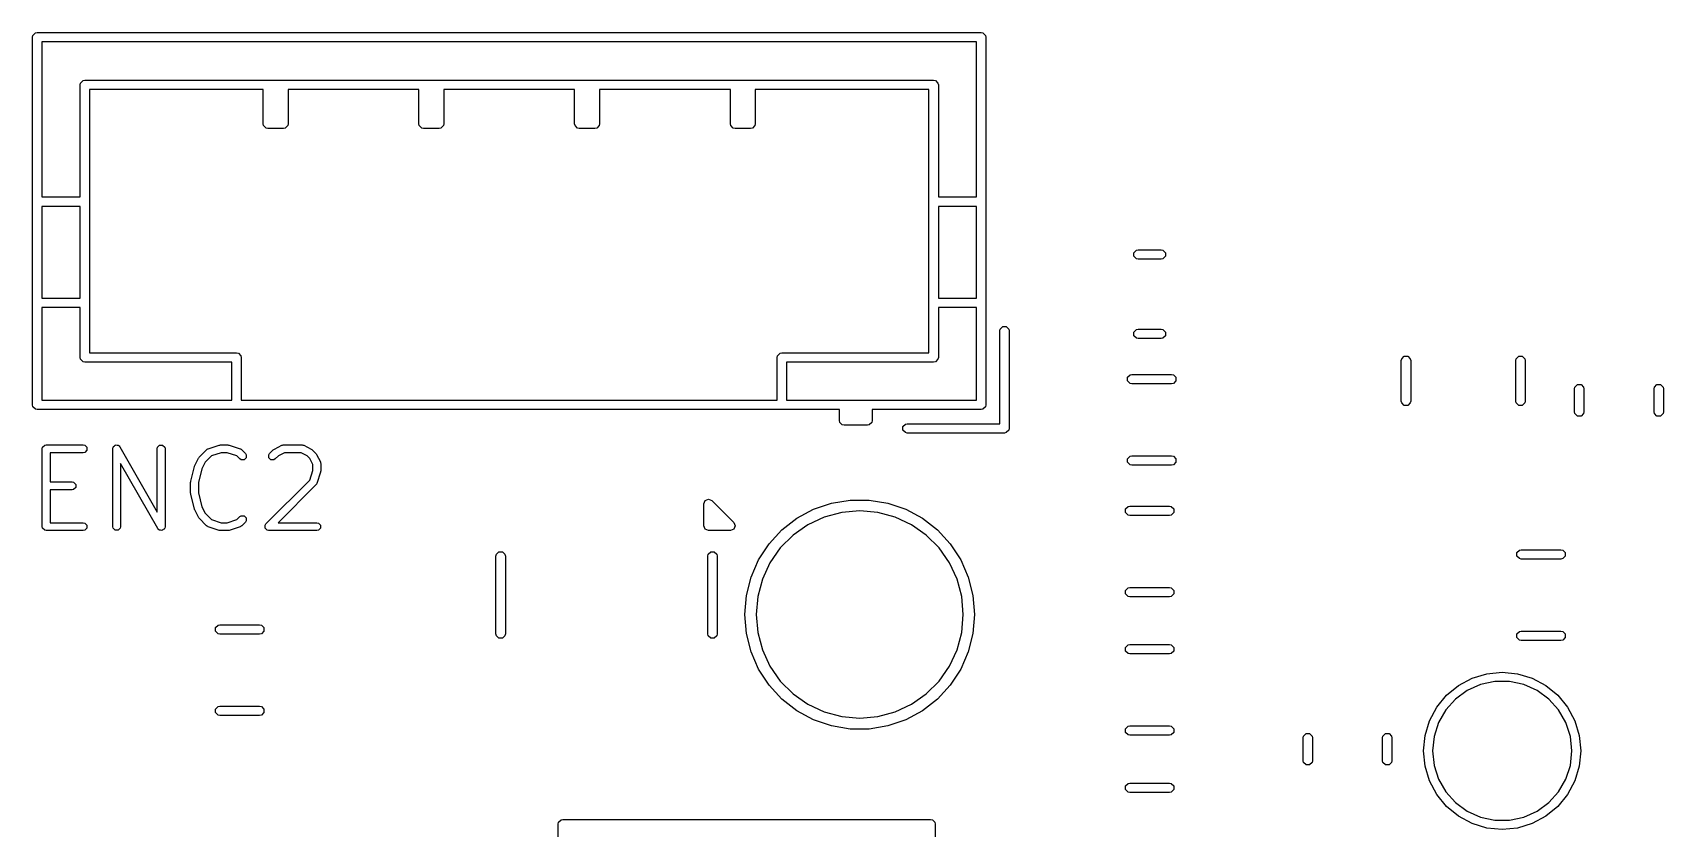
# Model space of a CAD drawing. Extents: x 124.3 to 206.9, y -106.4 to -79.3.
# Drawn here: x 124.63 to 145.57, y -89.5 to -79.28 of the extents above; entities that cross this region are included whole.
import ezdxf

# ---------------------------------------------------------------- set-up
doc = ezdxf.new("R2010")
doc.units = 0
doc.layers.add('BLACK', color=7, linetype='CONTINUOUS')

msp = doc.modelspace()

# ---------------------------------------------------------------- linework, layer by layer
at = {"layer": 'BLACK', "linetype": 'CONTINUOUS'}
for p, q in [((124.63, -79.34), (124.634567, -79.317039)), ((124.63, -84.06), (124.63, -79.34)), ((124.634567, -79.317039), (124.667039, -79.284567)), ((124.667039, -79.284567), (124.69, -79.28)), ((124.69, -79.28), (136.81, -79.28)), ((136.81, -79.28), (136.832961, -79.284567)), ((136.832961, -79.284567), (136.865433, -79.317039)), ((136.865433, -79.317039), (136.87, -79.34)), ((136.87, -79.34), (136.87, -84.06)), ((124.75, -79.4), (124.75, -81.39)), ((136.75, -79.4), (124.75, -79.4)), ((136.75, -81.39), (136.75, -79.4)), ((125.24, -79.95), (125.244567, -79.927039)), ((125.24, -81.39), (125.24, -79.95)), ((125.244567, -79.927039), (125.277039, -79.894567)), ((125.277039, -79.894567), (125.3, -79.89)), ((125.3, -79.89), (136.2, -79.89)), ((136.2, -79.89), (136.222961, -79.894567)), ((136.222961, -79.894567), (136.255433, -79.927039)), ((136.255433, -79.927039), (136.26, -79.95)), ((136.26, -79.95), (136.26, -81.39)), ((127.59, -80.01), (125.36, -80.01)), ((125.36, -80.01), (125.36, -83.39)), ((127.59, -80.45), (127.59, -80.01)), ((129.59, -80.01), (127.91, -80.01)), ((127.91, -80.01), (127.91, -80.45)), ((129.59, -80.45), (129.59, -80.01)), ((131.59, -80.01), (129.91, -80.01)), ((129.91, -80.01), (129.91, -80.45)), ((131.59, -80.45), (131.59, -80.01)), ((133.59, -80.01), (131.91, -80.01)), ((131.91, -80.01), (131.91, -80.45)), ((133.59, -80.45), (133.59, -80.01)), ((133.91, -80.01), (133.91, -80.45)), ((136.14, -80.01), (133.91, -80.01)), ((136.14, -83.39), (136.14, -80.01)), ((127.594567, -80.472961), (127.59, -80.45)), ((127.627039, -80.505433), (127.594567, -80.472961)), ((127.65, -80.51), (127.627039, -80.505433)), ((127.85, -80.51), (127.65, -80.51)), ((127.872961, -80.505433), (127.85, -80.51)), ((127.905433, -80.472961), (127.872961, -80.505433)), ((127.91, -80.45), (127.905433, -80.472961)), ((129.594567, -80.472961), (129.59, -80.45)), ((129.627039, -80.505433), (129.594567, -80.472961)), ((129.65, -80.51), (129.627039, -80.505433)), ((129.85, -80.51), (129.65, -80.51)), ((129.872961, -80.505433), (129.85, -80.51)), ((129.905433, -80.472961), (129.872961, -80.505433)), ((129.91, -80.45), (129.905433, -80.472961)), ((131.594567, -80.472961), (131.59, -80.45)), ((131.627039, -80.505433), (131.594567, -80.472961)), ((131.65, -80.51), (131.627039, -80.505433)), ((131.85, -80.51), (131.65, -80.51)), ((131.872961, -80.505433), (131.85, -80.51)), ((131.905433, -80.472961), (131.872961, -80.505433)), ((131.91, -80.45), (131.905433, -80.472961)), ((133.594567, -80.472961), (133.59, -80.45)), ((133.627039, -80.505433), (133.594567, -80.472961)), ((133.65, -80.51), (133.627039, -80.505433)), ((133.85, -80.51), (133.65, -80.51)), ((133.872961, -80.505433), (133.85, -80.51)), ((133.905433, -80.472961), (133.872961, -80.505433)), ((133.91, -80.45), (133.905433, -80.472961)), ((124.75, -81.39), (125.24, -81.39)), ((136.26, -81.39), (136.75, -81.39)), ((124.75, -81.51), (124.75, -82.69)), ((125.24, -81.51), (124.75, -81.51)), ((125.24, -82.69), (125.24, -81.51)), ((136.26, -81.51), (136.26, -82.69)), ((136.75, -81.51), (136.26, -81.51)), ((136.75, -82.69), (136.75, -81.51)), ((138.7723, -82.105039), (138.804772, -82.072567)), ((138.804772, -82.072567), (138.827733, -82.068)), ((138.827733, -82.068), (139.120267, -82.068)), ((139.120267, -82.068), (139.143228, -82.072567)), ((139.143228, -82.072567), (139.1757, -82.105039)), ((138.7723, -82.150961), (138.7723, -82.105039)), ((138.804772, -82.183433), (138.7723, -82.150961)), ((138.827733, -82.188), (138.804772, -82.183433)), ((139.120267, -82.188), (138.827733, -82.188)), ((139.143228, -82.183433), (139.120267, -82.188)), ((139.1757, -82.150961), (139.143228, -82.183433)), ((139.1757, -82.105039), (139.1757, -82.150961)), ((124.75, -82.69), (125.24, -82.69)), ((136.26, -82.69), (136.75, -82.69)), ((124.75, -82.81), (124.75, -84)), ((125.24, -82.81), (124.75, -82.81)), ((125.24, -83.45), (125.24, -82.81)), ((136.26, -82.81), (136.26, -83.45)), ((136.75, -82.81), (136.26, -82.81)), ((136.75, -84), (136.75, -82.81)), ((137.05, -83.11), (137.054567, -83.087039)), ((137.05, -84.3), (137.05, -83.11)), ((137.054567, -83.087039), (137.087039, -83.054567)), ((137.087039, -83.054567), (137.132961, -83.054567)), ((137.132961, -83.054567), (137.165433, -83.087039)), ((137.165433, -83.087039), (137.17, -83.11)), ((137.17, -83.11), (137.17, -84.36)), ((138.7723, -83.125039), (138.804772, -83.092567)), ((138.7723, -83.170961), (138.7723, -83.125039)), ((138.804772, -83.092567), (138.827733, -83.088)), ((138.827733, -83.088), (139.120267, -83.088)), ((139.120267, -83.088), (139.143228, -83.092567)), ((139.143228, -83.092567), (139.1757, -83.125039)), ((139.1757, -83.125039), (139.1757, -83.170961)), ((138.804772, -83.203433), (138.7723, -83.170961)), ((138.827733, -83.208), (138.804772, -83.203433)), ((139.120267, -83.208), (138.827733, -83.208)), ((139.143228, -83.203433), (139.120267, -83.208)), ((139.1757, -83.170961), (139.143228, -83.203433)), ((125.244567, -83.472961), (125.24, -83.45)), ((125.277039, -83.505433), (125.244567, -83.472961)), ((125.3, -83.51), (125.277039, -83.505433)), ((127.19, -83.51), (125.3, -83.51)), ((125.36, -83.39), (127.25, -83.39)), ((127.19, -84), (127.19, -83.51)), ((127.25, -83.39), (127.272961, -83.394567)), ((127.272961, -83.394567), (127.305433, -83.427039)), ((127.305433, -83.427039), (127.31, -83.45)), ((127.31, -83.45), (127.31, -84)), ((134.19, -83.45), (134.194567, -83.427039)), ((134.19, -84), (134.19, -83.45)), ((134.194567, -83.427039), (134.227039, -83.394567)), ((134.227039, -83.394567), (134.25, -83.39)), ((134.25, -83.39), (136.14, -83.39)), ((136.2, -83.51), (134.31, -83.51)), ((134.31, -83.51), (134.31, -84)), ((136.222961, -83.505433), (136.2, -83.51)), ((136.255433, -83.472961), (136.222961, -83.505433)), ((136.26, -83.45), (136.255433, -83.472961)), ((142.205, -83.488748), (142.209567, -83.465787)), ((142.205, -84.011252), (142.205, -83.488748)), ((142.209567, -83.465787), (142.242039, -83.433315)), ((142.242039, -83.433315), (142.287961, -83.433315)), ((142.287961, -83.433315), (142.320433, -83.465787)), ((142.320433, -83.465787), (142.325, -83.488748)), ((142.325, -83.488748), (142.325, -84.011252)), ((143.675, -83.488748), (143.679567, -83.465787)), ((143.675, -84.011252), (143.675, -83.488748)), ((143.679567, -83.465787), (143.712039, -83.433315)), ((143.712039, -83.433315), (143.757961, -83.433315)), ((143.757961, -83.433315), (143.790433, -83.465787)), ((143.790433, -83.465787), (143.795, -83.488748)), ((143.795, -83.488748), (143.795, -84.011252)), ((138.689843, -83.704539), (138.722315, -83.672067)), ((138.689843, -83.750461), (138.689843, -83.704539)), ((138.722315, -83.782933), (138.689843, -83.750461)), ((138.722315, -83.672067), (138.745276, -83.6675)), ((138.745276, -83.6675), (139.254724, -83.6675)), ((139.254724, -83.6675), (139.277685, -83.672067)), ((139.277685, -83.672067), (139.310157, -83.704539)), ((139.310157, -83.750461), (139.277685, -83.782933)), ((139.310157, -83.704539), (139.310157, -83.750461)), ((138.745276, -83.7875), (138.722315, -83.782933)), ((139.254724, -83.7875), (138.745276, -83.7875)), ((139.277685, -83.782933), (139.254724, -83.7875)), ((144.43, -83.853733), (144.434567, -83.830772)), ((144.43, -84.146267), (144.43, -83.853733)), ((144.434567, -83.830772), (144.467039, -83.7983)), ((144.467039, -83.7983), (144.512961, -83.7983)), ((144.512961, -83.7983), (144.545433, -83.830772)), ((144.545433, -83.830772), (144.55, -83.853733)), ((144.55, -83.853733), (144.55, -84.146267)), ((145.45, -83.853733), (145.454567, -83.830772)), ((145.45, -84.146267), (145.45, -83.853733)), ((145.454567, -83.830772), (145.487039, -83.7983)), ((145.487039, -83.7983), (145.532961, -83.7983)), ((145.532961, -83.7983), (145.565433, -83.830772)), ((145.565433, -83.830772), (145.57, -83.853733)), ((145.57, -83.853733), (145.57, -84.146267)), ((124.634567, -84.082961), (124.63, -84.06)), ((124.667039, -84.115433), (124.634567, -84.082961)), ((124.69, -84.12), (124.667039, -84.115433)), ((134.99, -84.12), (124.69, -84.12)), ((124.75, -84), (127.19, -84)), ((127.31, -84), (134.19, -84)), ((134.31, -84), (136.75, -84)), ((134.99, -84.26), (134.99, -84.12)), ((136.81, -84.12), (135.41, -84.12)), ((135.41, -84.12), (135.41, -84.26)), ((136.832961, -84.115433), (136.81, -84.12)), ((136.865433, -84.082961), (136.832961, -84.115433)), ((136.87, -84.06), (136.865433, -84.082961)), ((142.209567, -84.034213), (142.205, -84.011252)), ((142.242039, -84.066685), (142.209567, -84.034213)), ((142.287961, -84.066685), (142.242039, -84.066685)), ((142.320433, -84.034213), (142.287961, -84.066685)), ((142.325, -84.011252), (142.320433, -84.034213)), ((143.679567, -84.034213), (143.675, -84.011252)), ((143.712039, -84.066685), (143.679567, -84.034213)), ((143.757961, -84.066685), (143.712039, -84.066685)), ((143.790433, -84.034213), (143.757961, -84.066685)), ((143.795, -84.011252), (143.790433, -84.034213)), ((144.434567, -84.169228), (144.43, -84.146267)), ((144.467039, -84.2017), (144.434567, -84.169228)), ((144.545433, -84.169228), (144.512961, -84.2017)), ((144.55, -84.146267), (144.545433, -84.169228)), ((145.454567, -84.169228), (145.45, -84.146267)), ((145.487039, -84.2017), (145.454567, -84.169228)), ((145.565433, -84.169228), (145.532961, -84.2017)), ((145.57, -84.146267), (145.565433, -84.169228)), ((134.994567, -84.282961), (134.99, -84.26)), ((135.027039, -84.315433), (134.994567, -84.282961)), ((135.05, -84.32), (135.027039, -84.315433)), ((135.35, -84.32), (135.05, -84.32)), ((135.372961, -84.315433), (135.35, -84.32)), ((135.405433, -84.282961), (135.372961, -84.315433)), ((135.41, -84.26), (135.405433, -84.282961)), ((135.804567, -84.337039), (135.837039, -84.304567)), ((135.804567, -84.382961), (135.804567, -84.337039)), ((135.837039, -84.415433), (135.804567, -84.382961)), ((135.837039, -84.304567), (135.86, -84.3)), ((135.86, -84.3), (137.05, -84.3)), ((137.165433, -84.382961), (137.132961, -84.415433)), ((137.17, -84.36), (137.165433, -84.382961)), ((144.512961, -84.2017), (144.467039, -84.2017)), ((145.532961, -84.2017), (145.487039, -84.2017)), ((124.75769, -84.603285), (124.78475, -84.576225)), ((124.78475, -84.576225), (124.803884, -84.572419)), ((124.803884, -84.572419), (125.280074, -84.572419)), ((125.280074, -84.572419), (125.299208, -84.576225)), ((125.299208, -84.576225), (125.326268, -84.603285)), ((125.667306, -84.59843), (125.669114, -84.591804)), ((125.669114, -84.591804), (125.680358, -84.585378)), ((125.680358, -84.585378), (125.689512, -84.576225)), ((125.689512, -84.576225), (125.696378, -84.576225)), ((125.696378, -84.576225), (125.70234, -84.572818)), ((125.70234, -84.572818), (125.714833, -84.576225)), ((125.714833, -84.576225), (125.72778, -84.576225)), ((125.72778, -84.576225), (125.732634, -84.581079)), ((125.732634, -84.581079), (125.739261, -84.582887)), ((125.739261, -84.582887), (125.752058, -84.597612)), ((126.23388, -84.603285), (126.26094, -84.576225)), ((126.26094, -84.576225), (126.299208, -84.576225)), ((126.299208, -84.576225), (126.326268, -84.603285)), ((126.883311, -84.622604), (127.026167, -84.574985)), ((127.026167, -84.574985), (127.034117, -84.573982)), ((127.034117, -84.573982), (127.041979, -84.572419)), ((127.041979, -84.572419), (127.137217, -84.572419)), ((127.137217, -84.572419), (127.145079, -84.573982)), ((127.145079, -84.573982), (127.153028, -84.574985)), ((127.153028, -84.574985), (127.295885, -84.622604)), ((127.733904, -84.625317), (127.829142, -84.577698)), ((127.829142, -84.577698), (127.831557, -84.577036)), ((127.831557, -84.577036), (127.832369, -84.576225)), ((127.832369, -84.576225), (127.84023, -84.574661)), ((127.84023, -84.574661), (127.847958, -84.572545)), ((127.847958, -84.572545), (127.849046, -84.572907)), ((127.849046, -84.572907), (127.851503, -84.572419)), ((127.851503, -84.572419), (128.089598, -84.572419)), ((128.089598, -84.572419), (128.092054, -84.572907)), ((128.092054, -84.572907), (128.093143, -84.572545)), ((128.093143, -84.572545), (128.10087, -84.574661)), ((128.10087, -84.574661), (128.108732, -84.576225)), ((128.108732, -84.576225), (128.109543, -84.577036)), ((128.109543, -84.577036), (128.111959, -84.577698)), ((128.111959, -84.577698), (128.207196, -84.625316)), ((135.86, -84.42), (135.837039, -84.415433)), ((137.11, -84.42), (135.86, -84.42)), ((137.132961, -84.415433), (137.11, -84.42)), ((124.753884, -84.622419), (124.75769, -84.603285)), ((124.753884, -85.622419), (124.753884, -84.622419)), ((125.280074, -84.672419), (124.853884, -84.672419)), ((124.853884, -84.672419), (124.853884, -85.048609)), ((125.299208, -84.668613), (125.280074, -84.672419)), ((125.326268, -84.641553), (125.299208, -84.668613)), ((125.326268, -84.603285), (125.326268, -84.641553)), ((125.658646, -84.622419), (125.662452, -84.603285)), ((125.658646, -85.622419), (125.658646, -84.622419)), ((125.662452, -84.603285), (125.667306, -84.59843)), ((125.752058, -84.597612), (126.230074, -85.43414)), ((126.230074, -84.622419), (126.23388, -84.603285)), ((126.230074, -85.43414), (126.230074, -84.622419)), ((126.326268, -84.603285), (126.330074, -84.622419)), ((126.330074, -84.622419), (126.330074, -85.622419)), ((126.711544, -84.838153), (126.759162, -84.742916)), ((126.759162, -84.742916), (126.764077, -84.736582)), ((126.764077, -84.736582), (126.768529, -84.729921)), ((126.768529, -84.729921), (126.863767, -84.634683)), ((126.844977, -84.794893), (126.803441, -84.877965)), ((126.92613, -84.713739), (126.844977, -84.794893)), ((126.863767, -84.634683), (126.865848, -84.633292)), ((126.865848, -84.633292), (126.866362, -84.632265)), ((126.866362, -84.632265), (126.873327, -84.628294)), ((126.873327, -84.628294), (126.879988, -84.623844)), ((126.879988, -84.623844), (126.881136, -84.623844)), ((126.881136, -84.623844), (126.883311, -84.622604)), ((127.050092, -84.672419), (126.92613, -84.713739)), ((127.129104, -84.672419), (127.050092, -84.672419)), ((127.253065, -84.713739), (127.129104, -84.672419)), ((127.292337, -84.753012), (127.253065, -84.713739)), ((127.308558, -84.763851), (127.292337, -84.753012)), ((127.295885, -84.622604), (127.29806, -84.623844)), ((127.29806, -84.623844), (127.299208, -84.623844)), ((127.299208, -84.623844), (127.305872, -84.628297)), ((127.305872, -84.628297), (127.312833, -84.632265)), ((127.346827, -84.763851), (127.308558, -84.763851)), ((127.312833, -84.632265), (127.313346, -84.633291)), ((127.313346, -84.633291), (127.315429, -84.634683)), ((127.315429, -84.634683), (127.363048, -84.682301)), ((127.373887, -84.736791), (127.346827, -84.763851)), ((127.363048, -84.682301), (127.373887, -84.698522)), ((127.373887, -84.698522), (127.373887, -84.736791)), ((127.662452, -84.698523), (127.673291, -84.682302)), ((127.662452, -84.736791), (127.662452, -84.698523)), ((127.689512, -84.763851), (127.662452, -84.736791)), ((127.673291, -84.682302), (127.720909, -84.634683)), ((127.72778, -84.763851), (127.689512, -84.763851)), ((127.720909, -84.634683), (127.727575, -84.630228)), ((127.727575, -84.630228), (127.733904, -84.625317)), ((127.744001, -84.753012), (127.72778, -84.763851)), ((127.785883, -84.71113), (127.744001, -84.753012)), ((127.863307, -84.672419), (127.785883, -84.71113)), ((128.077795, -84.672419), (127.863307, -84.672419)), ((128.155218, -84.71113), (128.077795, -84.672419)), ((128.191362, -84.747275), (128.155218, -84.71113)), ((128.230074, -84.824698), (128.191362, -84.747275)), ((128.207196, -84.625316), (128.213529, -84.630231)), ((128.213529, -84.630231), (128.220191, -84.634683)), ((128.220191, -84.634683), (128.26781, -84.682301)), ((128.26781, -84.682301), (128.272264, -84.688967)), ((128.272264, -84.688967), (128.277176, -84.695296)), ((128.277176, -84.695296), (128.324795, -84.790534)), ((128.324795, -84.790534), (128.325456, -84.792949)), ((128.325456, -84.792949), (128.326268, -84.793761)), ((128.326268, -84.793761), (128.327831, -84.801622)), ((128.327831, -84.801622), (128.329948, -84.80935)), ((138.689843, -84.749539), (138.722315, -84.717067)), ((138.689843, -84.795461), (138.689843, -84.749539)), ((138.722315, -84.827933), (138.689843, -84.795461)), ((138.722315, -84.717067), (138.745276, -84.7125)), ((138.745276, -84.7125), (139.254724, -84.7125)), ((139.254724, -84.7125), (139.277685, -84.717067)), ((139.277685, -84.717067), (139.310157, -84.749539)), ((139.310157, -84.795461), (139.277685, -84.827933)), ((139.310157, -84.749539), (139.310157, -84.795461)), ((126.236662, -85.647226), (125.758646, -84.810697)), ((125.758646, -84.810697), (125.758646, -85.622419)), ((126.660139, -85.038863), (126.707758, -84.848387)), ((126.707758, -84.848387), (126.710097, -84.843434)), ((126.710097, -84.843434), (126.711544, -84.838153)), ((126.803441, -84.877965), (126.758646, -85.057145)), ((128.188753, -85.023981), (128.230074, -84.90002)), ((128.230074, -84.90002), (128.230074, -84.824698)), ((128.327508, -84.923945), (128.279889, -85.066801)), ((128.32851, -84.915994), (128.327508, -84.923945)), ((128.330074, -84.908133), (128.32851, -84.915994)), ((128.329948, -84.80935), (128.329585, -84.810438)), ((128.329585, -84.810438), (128.330074, -84.812895)), ((128.330074, -84.812895), (128.330074, -84.908133)), ((138.745276, -84.8325), (138.722315, -84.827933)), ((139.254724, -84.8325), (138.745276, -84.8325)), ((139.277685, -84.827933), (139.254724, -84.8325)), ((124.853884, -85.048609), (125.137217, -85.048609)), ((125.137217, -85.148609), (124.853884, -85.148609)), ((124.853884, -85.148609), (124.853884, -85.572419)), ((125.137217, -85.048609), (125.156351, -85.052415)), ((125.156351, -85.144803), (125.137217, -85.148609)), ((125.156351, -85.052415), (125.183411, -85.079475)), ((125.183411, -85.117743), (125.156351, -85.144803)), ((125.183411, -85.079475), (125.183411, -85.117743)), ((126.658646, -85.05099), (126.659841, -85.04498)), ((126.658646, -85.193847), (126.658646, -85.05099)), ((126.659841, -85.199856), (126.658646, -85.193847)), ((126.659841, -85.04498), (126.660139, -85.038863)), ((126.660139, -85.205974), (126.659841, -85.199856)), ((126.707758, -85.39645), (126.660139, -85.205974)), ((126.758646, -85.057145), (126.758646, -85.187692)), ((126.758646, -85.187692), (126.803441, -85.366872)), ((127.625672, -85.587064), (128.188753, -85.023981)), ((128.26781, -85.086345), (127.781737, -85.572419)), ((128.2692, -85.084263), (128.26781, -85.086345)), ((128.270228, -85.08375), (128.2692, -85.084263)), ((128.274198, -85.076784), (128.270228, -85.08375)), ((128.278649, -85.070124), (128.274198, -85.076784)), ((128.279889, -85.066801), (128.278649, -85.068976)), ((128.278649, -85.068976), (128.278649, -85.070124)), ((126.710097, -85.401402), (126.707758, -85.39645)), ((126.711544, -85.406684), (126.710097, -85.401402)), ((126.759162, -85.501921), (126.711544, -85.406684)), ((126.803441, -85.366872), (126.844976, -85.449942)), ((133.25, -85.33), (133.267574, -85.287574)), ((133.25, -85.61), (133.25, -85.33)), ((133.267574, -85.287574), (133.31, -85.27)), ((133.31, -85.27), (133.352426, -85.287574)), ((133.352426, -85.287574), (133.632426, -85.567574)), ((134.443251, -85.515179), (134.657499, -85.399234)), ((134.657499, -85.399234), (134.887909, -85.320135)), ((134.887909, -85.320135), (135.128195, -85.280038)), ((135.25, -85.419939), (135.019037, -85.440146)), ((135.128195, -85.280038), (135.371805, -85.280038)), ((135.480963, -85.440146), (135.25, -85.419939)), ((135.371805, -85.280038), (135.612091, -85.320135)), ((135.612091, -85.320135), (135.842501, -85.399234)), ((135.842501, -85.399234), (136.056749, -85.515179)), ((138.663843, -85.394539), (138.696315, -85.362067)), ((138.663843, -85.440461), (138.663843, -85.394539)), ((138.696315, -85.362067), (138.719276, -85.3575)), ((138.719276, -85.3575), (139.228724, -85.3575)), ((139.228724, -85.3575), (139.251685, -85.362067)), ((139.251685, -85.362067), (139.284157, -85.394539)), ((139.284157, -85.394539), (139.284157, -85.440461)), ((124.75769, -85.641553), (124.753884, -85.622419)), ((124.78475, -85.668613), (124.75769, -85.641553)), ((124.853884, -85.572419), (125.280074, -85.572419)), ((125.280074, -85.572419), (125.299208, -85.576225)), ((125.299208, -85.576225), (125.326268, -85.603285)), ((125.326268, -85.641553), (125.299208, -85.668613)), ((125.326268, -85.603285), (125.326268, -85.641553)), ((125.662452, -85.641553), (125.658646, -85.622419)), ((125.689512, -85.668613), (125.662452, -85.641553)), ((125.75484, -85.641553), (125.72778, -85.668613)), ((125.758646, -85.622419), (125.75484, -85.641553)), ((126.326268, -85.641553), (126.321413, -85.646407)), ((126.330074, -85.622419), (126.326268, -85.641553)), ((126.764073, -85.508249), (126.759162, -85.501921)), ((126.768528, -85.514916), (126.764073, -85.508249)), ((126.863767, -85.610155), (126.768528, -85.514916)), ((126.844976, -85.449942), (126.926132, -85.531099)), ((126.865848, -85.611545), (126.863767, -85.610155)), ((126.866362, -85.612573), (126.865848, -85.611545)), ((126.873327, -85.616543), (126.866362, -85.612573)), ((126.879988, -85.620994), (126.873327, -85.616543)), ((126.881136, -85.620994), (126.879988, -85.620994)), ((126.883311, -85.622234), (126.881136, -85.620994)), ((127.026167, -85.669853), (126.883311, -85.622234)), ((126.926132, -85.531099), (127.050092, -85.572419)), ((127.050092, -85.572419), (127.129104, -85.572419)), ((127.129104, -85.572419), (127.253064, -85.531098)), ((127.295885, -85.622234), (127.153028, -85.669853)), ((127.253064, -85.531098), (127.292337, -85.491825)), ((127.292337, -85.491825), (127.308558, -85.480986)), ((127.29806, -85.620994), (127.295885, -85.622234)), ((127.299209, -85.620994), (127.29806, -85.620994)), ((127.305879, -85.616536), (127.299209, -85.620994)), ((127.312833, -85.612573), (127.305879, -85.616536)), ((127.308558, -85.480986), (127.346827, -85.480986)), ((127.313345, -85.611547), (127.312833, -85.612573)), ((127.31543, -85.610155), (127.313345, -85.611547)), ((127.363049, -85.562535), (127.31543, -85.610155)), ((127.346827, -85.480986), (127.373887, -85.508045)), ((127.373887, -85.546314), (127.363049, -85.562535)), ((127.373887, -85.508045), (127.373887, -85.546314)), ((127.614833, -85.603285), (127.625672, -85.587064)), ((127.614833, -85.641553), (127.614833, -85.603285)), ((127.641893, -85.668613), (127.614833, -85.641553)), ((127.781737, -85.572419), (128.280074, -85.572419)), ((128.280074, -85.572419), (128.299208, -85.576225)), ((128.299208, -85.576225), (128.326268, -85.603285)), ((128.326268, -85.641553), (128.299208, -85.668613)), ((128.326268, -85.603285), (128.326268, -85.641553)), ((133.267574, -85.652426), (133.25, -85.61)), ((133.632426, -85.567574), (133.65, -85.61)), ((133.65, -85.61), (133.632426, -85.652426)), ((134.25101, -85.664807), (134.443251, -85.515179)), ((134.58497, -85.598133), (134.395053, -85.731114)), ((134.795092, -85.500151), (134.58497, -85.598133)), ((135.019037, -85.440146), (134.795092, -85.500151)), ((135.704908, -85.500151), (135.480963, -85.440146)), ((135.915031, -85.598133), (135.704908, -85.500151)), ((136.104947, -85.731114), (135.915031, -85.598133)), ((136.056749, -85.515179), (136.24899, -85.664807)), ((138.696315, -85.472933), (138.663843, -85.440461)), ((138.719276, -85.4775), (138.696315, -85.472933)), ((139.228724, -85.4775), (138.719276, -85.4775)), ((139.251685, -85.472933), (139.228724, -85.4775)), ((139.284157, -85.440461), (139.251685, -85.472933)), ((124.803884, -85.672419), (124.78475, -85.668613)), ((125.280074, -85.672419), (124.803884, -85.672419)), ((125.299208, -85.668613), (125.280074, -85.672419)), ((125.72778, -85.668613), (125.689512, -85.668613)), ((126.24946, -85.661951), (126.236662, -85.647226)), ((126.256084, -85.663757), (126.24946, -85.661951)), ((126.26094, -85.668613), (126.256084, -85.663757)), ((126.273888, -85.668613), (126.26094, -85.668613)), ((126.28638, -85.67202), (126.273888, -85.668613)), ((126.292342, -85.668613), (126.28638, -85.67202)), ((126.299208, -85.668613), (126.292342, -85.668613)), ((126.308361, -85.659459), (126.299208, -85.668613)), ((126.319606, -85.653034), (126.308361, -85.659459)), ((126.321413, -85.646407), (126.319606, -85.653034)), ((127.034117, -85.670855), (127.026167, -85.669853)), ((127.041979, -85.672419), (127.034117, -85.670855)), ((127.137217, -85.672419), (127.041979, -85.672419)), ((127.145079, -85.670855), (127.137217, -85.672419)), ((127.153028, -85.669853), (127.145079, -85.670855)), ((127.661027, -85.672419), (127.641893, -85.668613)), ((128.280074, -85.672419), (127.661027, -85.672419)), ((128.299208, -85.668613), (128.280074, -85.672419)), ((133.31, -85.67), (133.267574, -85.652426)), ((133.59, -85.67), (133.31, -85.67)), ((133.632426, -85.652426), (133.59, -85.67)), ((133.952776, -86.047978), (134.086018, -85.844036)), ((134.086018, -85.844036), (134.25101, -85.664807)), ((134.395053, -85.731114), (134.231114, -85.895053)), ((136.268886, -85.895053), (136.104947, -85.731114)), ((136.24899, -85.664807), (136.413982, -85.844036)), ((136.413982, -85.844036), (136.547224, -86.047978)), ((130.58, -86), (130.584567, -85.977039)), ((130.58, -87), (130.58, -86)), ((130.584567, -85.977039), (130.617039, -85.944567)), ((130.617039, -85.944567), (130.662961, -85.944567)), ((130.662961, -85.944567), (130.695433, -85.977039)), ((130.695433, -85.977039), (130.7, -86)), ((130.7, -86), (130.7, -87)), ((133.3, -86), (133.304567, -85.977039)), ((133.3, -87), (133.3, -86)), ((133.304567, -85.977039), (133.337039, -85.944567)), ((133.337039, -85.944567), (133.382961, -85.944567)), ((133.382961, -85.944567), (133.415433, -85.977039)), ((133.415433, -85.977039), (133.42, -86)), ((133.42, -86), (133.42, -87)), ((133.85492, -86.271068), (133.952776, -86.047978)), ((134.231114, -85.895053), (134.098133, -86.08497)), ((136.401867, -86.08497), (136.268886, -85.895053)), ((136.547224, -86.047978), (136.64508, -86.271068)), ((143.689843, -85.954539), (143.722315, -85.922067)), ((143.689843, -86.000461), (143.689843, -85.954539)), ((143.722315, -86.032933), (143.689843, -86.000461)), ((143.722315, -85.922067), (143.745276, -85.9175)), ((143.745276, -86.0375), (143.722315, -86.032933)), ((143.745276, -85.9175), (144.254724, -85.9175)), ((144.254724, -86.0375), (143.745276, -86.0375)), ((144.254724, -85.9175), (144.277685, -85.922067)), ((144.277685, -86.032933), (144.254724, -86.0375)), ((144.277685, -85.922067), (144.310157, -85.954539)), ((144.310157, -86.000461), (144.277685, -86.032933)), ((144.310157, -85.954539), (144.310157, -86.000461)), ((133.795117, -86.507223), (133.85492, -86.271068)), ((134.098133, -86.08497), (134.000151, -86.295092)), ((136.499849, -86.295092), (136.401867, -86.08497)), ((136.64508, -86.271068), (136.704883, -86.507223)), ((134.000151, -86.295092), (133.940146, -86.519037)), ((136.559854, -86.519037), (136.499849, -86.295092)), ((138.663843, -86.439539), (138.696315, -86.407067)), ((138.663843, -86.485461), (138.663843, -86.439539)), ((138.696315, -86.407067), (138.719276, -86.4025)), ((138.719276, -86.4025), (139.228724, -86.4025)), ((139.228724, -86.4025), (139.251685, -86.407067)), ((139.251685, -86.407067), (139.284157, -86.439539)), ((139.284157, -86.439539), (139.284157, -86.485461)), ((133.775, -86.75), (133.795117, -86.507223)), ((133.940146, -86.519037), (133.919939, -86.75)), ((136.580061, -86.75), (136.559854, -86.519037)), ((136.704883, -86.507223), (136.725, -86.75)), ((138.696315, -86.517933), (138.663843, -86.485461)), ((138.719276, -86.5225), (138.696315, -86.517933)), ((139.228724, -86.5225), (138.719276, -86.5225)), ((139.251685, -86.517933), (139.228724, -86.5225)), ((139.284157, -86.485461), (139.251685, -86.517933)), ((126.979843, -86.918539), (127.012315, -86.886067)), ((127.012315, -86.886067), (127.035276, -86.8815)), ((127.035276, -86.8815), (127.544724, -86.8815)), ((127.544724, -86.8815), (127.567685, -86.886067)), ((127.567685, -86.886067), (127.600157, -86.918539)), ((133.795117, -86.992777), (133.775, -86.75)), ((133.919939, -86.75), (133.940146, -86.980963)), ((136.559854, -86.980963), (136.580061, -86.75)), ((136.725, -86.75), (136.704883, -86.992777)), ((126.979843, -86.964461), (126.979843, -86.918539)), ((127.012315, -86.996933), (126.979843, -86.964461)), ((127.035276, -87.0015), (127.012315, -86.996933)), ((127.544724, -87.0015), (127.035276, -87.0015)), ((127.567685, -86.996933), (127.544724, -87.0015)), ((127.600157, -86.964461), (127.567685, -86.996933)), ((127.600157, -86.918539), (127.600157, -86.964461)), ((130.584567, -87.022961), (130.58, -87)), ((130.617039, -87.055433), (130.584567, -87.022961)), ((130.662961, -87.055433), (130.617039, -87.055433)), ((130.695433, -87.022961), (130.662961, -87.055433)), ((130.7, -87), (130.695433, -87.022961)), ((133.304567, -87.022961), (133.3, -87)), ((133.337039, -87.055433), (133.304567, -87.022961)), ((133.382961, -87.055433), (133.337039, -87.055433)), ((133.415433, -87.022961), (133.382961, -87.055433)), ((133.42, -87), (133.415433, -87.022961)), ((133.85492, -87.228932), (133.795117, -86.992777)), ((133.940146, -86.980963), (134.000151, -87.204908)), ((136.499849, -87.204908), (136.559854, -86.980963)), ((136.704883, -86.992777), (136.64508, -87.228932)), ((143.689843, -86.999539), (143.722315, -86.967067)), ((143.689843, -87.045461), (143.689843, -86.999539)), ((143.722315, -87.077933), (143.689843, -87.045461)), ((143.722315, -86.967067), (143.745276, -86.9625)), ((143.745276, -87.0825), (143.722315, -87.077933)), ((143.745276, -86.9625), (144.254724, -86.9625)), ((144.254724, -87.0825), (143.745276, -87.0825)), ((144.254724, -86.9625), (144.277685, -86.967067)), ((144.277685, -87.077933), (144.254724, -87.0825)), ((144.277685, -86.967067), (144.310157, -86.999539)), ((144.310157, -87.045461), (144.277685, -87.077933)), ((144.310157, -86.999539), (144.310157, -87.045461)), ((133.952776, -87.452022), (133.85492, -87.228932)), ((134.000151, -87.204908), (134.098133, -87.415031)), ((136.401867, -87.415031), (136.499849, -87.204908)), ((136.64508, -87.228932), (136.547224, -87.452022)), ((138.663843, -87.172539), (138.696315, -87.140067)), ((138.663843, -87.218461), (138.663843, -87.172539)), ((138.696315, -87.250933), (138.663843, -87.218461)), ((138.696315, -87.140067), (138.719276, -87.1355)), ((138.719276, -87.2555), (138.696315, -87.250933)), ((138.719276, -87.1355), (139.228724, -87.1355)), ((139.228724, -87.2555), (138.719276, -87.2555)), ((139.228724, -87.1355), (139.251685, -87.140067)), ((139.251685, -87.250933), (139.228724, -87.2555)), ((139.251685, -87.140067), (139.284157, -87.172539)), ((139.284157, -87.218461), (139.251685, -87.250933)), ((139.284157, -87.172539), (139.284157, -87.218461)), ((134.086018, -87.655964), (133.952776, -87.452022)), ((134.098133, -87.415031), (134.231114, -87.604947)), ((136.268886, -87.604947), (136.401867, -87.415031)), ((136.547224, -87.452022), (136.413982, -87.655964)), ((143.11349, -87.566882), (143.302959, -87.509407)), ((143.302959, -87.509407), (143.5, -87.49)), ((143.5, -87.49), (143.697041, -87.509407)), ((143.697041, -87.509407), (143.88651, -87.566882)), ((134.25101, -87.835193), (134.086018, -87.655964)), ((134.231114, -87.604947), (134.395053, -87.768886)), ((136.104947, -87.768886), (136.268886, -87.604947)), ((136.413982, -87.655964), (136.24899, -87.835193)), ((142.785822, -87.785822), (142.938874, -87.660216)), ((143.052549, -87.724992), (142.901194, -87.834958)), ((142.938874, -87.660216), (143.11349, -87.566882)), ((143.22346, -87.648898), (143.052549, -87.724992)), ((143.406457, -87.61), (143.22346, -87.648898)), ((143.593543, -87.61), (143.406457, -87.61)), ((143.77654, -87.648898), (143.593543, -87.61)), ((143.947451, -87.724992), (143.77654, -87.648898)), ((143.88651, -87.566882), (144.061126, -87.660216)), ((144.098806, -87.834958), (143.947451, -87.724992)), ((144.061126, -87.660216), (144.214178, -87.785822)), ((126.979843, -87.963539), (127.012315, -87.931067)), ((127.012315, -87.931067), (127.035276, -87.9265)), ((127.035276, -87.9265), (127.544724, -87.9265)), ((127.544724, -87.9265), (127.567685, -87.931067)), ((127.567685, -87.931067), (127.600157, -87.963539)), ((134.443251, -87.984821), (134.25101, -87.835193)), ((134.395053, -87.768886), (134.584969, -87.901867)), ((134.584969, -87.901867), (134.795092, -87.999849)), ((135.704908, -87.999849), (135.915031, -87.901867)), ((135.915031, -87.901867), (136.104947, -87.768886)), ((136.24899, -87.835193), (136.056749, -87.984821)), ((142.566882, -88.11349), (142.660216, -87.938874)), ((142.660216, -87.938874), (142.785822, -87.785822)), ((142.901194, -87.834958), (142.776009, -87.97399)), ((144.223991, -87.97399), (144.098806, -87.834958)), ((144.214178, -87.785822), (144.339784, -87.938874)), ((144.339784, -87.938874), (144.433118, -88.11349)), ((126.979843, -88.009461), (126.979843, -87.963539)), ((127.012315, -88.041933), (126.979843, -88.009461)), ((127.035276, -88.0465), (127.012315, -88.041933)), ((127.544724, -88.0465), (127.035276, -88.0465)), ((127.567685, -88.041933), (127.544724, -88.0465)), ((127.600157, -88.009461), (127.567685, -88.041933)), ((127.600157, -87.963539), (127.600157, -88.009461)), ((134.657499, -88.100766), (134.443251, -87.984821)), ((134.887909, -88.179865), (134.657499, -88.100766)), ((134.795092, -87.999849), (135.019037, -88.059854)), ((135.019037, -88.059854), (135.25, -88.080061)), ((135.25, -88.080061), (135.480963, -88.059854)), ((135.480963, -88.059854), (135.704908, -87.999849)), ((135.842501, -88.100766), (135.612091, -88.179865)), ((136.056749, -87.984821), (135.842501, -88.100766)), ((142.509407, -88.302959), (142.566882, -88.11349)), ((142.682466, -88.136011), (142.624654, -88.313939)), ((142.776009, -87.97399), (142.682466, -88.136011)), ((144.317534, -88.136011), (144.223991, -87.97399)), ((144.375346, -88.313939), (144.317534, -88.136011)), ((144.433118, -88.11349), (144.490593, -88.302959)), ((135.128195, -88.219962), (134.887909, -88.179865)), ((135.371805, -88.219962), (135.128195, -88.219962)), ((135.612091, -88.179865), (135.371805, -88.219962)), ((138.663843, -88.217539), (138.696315, -88.185067)), ((138.663843, -88.263461), (138.663843, -88.217539)), ((138.696315, -88.295933), (138.663843, -88.263461)), ((138.696315, -88.185067), (138.719276, -88.1805)), ((138.719276, -88.3005), (138.696315, -88.295933)), ((138.719276, -88.1805), (139.228724, -88.1805)), ((139.228724, -88.3005), (138.719276, -88.3005)), ((139.228724, -88.1805), (139.251685, -88.185067)), ((139.251685, -88.295933), (139.228724, -88.3005)), ((139.251685, -88.185067), (139.284157, -88.217539)), ((139.284157, -88.263461), (139.251685, -88.295933)), ((139.284157, -88.217539), (139.284157, -88.263461)), ((140.944, -88.333733), (140.948567, -88.310772)), ((140.944, -88.626267), (140.944, -88.333733)), ((140.948567, -88.310772), (140.981039, -88.2783)), ((140.981039, -88.2783), (141.026961, -88.2783)), ((141.026961, -88.2783), (141.059433, -88.310772)), ((141.059433, -88.310772), (141.064, -88.333733)), ((141.064, -88.333733), (141.064, -88.626267)), ((141.964, -88.333733), (141.968567, -88.310772)), ((141.964, -88.626267), (141.964, -88.333733)), ((141.968567, -88.310772), (142.001039, -88.2783)), ((142.001039, -88.2783), (142.046961, -88.2783)), ((142.046961, -88.2783), (142.079433, -88.310772)), ((142.079433, -88.310772), (142.084, -88.333733)), ((142.084, -88.333733), (142.084, -88.626267)), ((142.49, -88.5), (142.509407, -88.302959)), ((142.624654, -88.313939), (142.605098, -88.5)), ((144.394902, -88.5), (144.375346, -88.313939)), ((144.490593, -88.302959), (144.51, -88.5)), ((142.509407, -88.697041), (142.49, -88.5)), ((142.605098, -88.5), (142.624654, -88.686061)), ((144.375346, -88.686061), (144.394902, -88.5)), ((144.51, -88.5), (144.490593, -88.697041)), ((140.948567, -88.649228), (140.944, -88.626267)), ((140.981039, -88.6817), (140.948567, -88.649228)), ((141.026961, -88.6817), (140.981039, -88.6817)), ((141.059433, -88.649228), (141.026961, -88.6817)), ((141.064, -88.626267), (141.059433, -88.649228)), ((141.968567, -88.649228), (141.964, -88.626267)), ((142.001039, -88.6817), (141.968567, -88.649228)), ((142.046961, -88.6817), (142.001039, -88.6817)), ((142.079433, -88.649228), (142.046961, -88.6817)), ((142.084, -88.626267), (142.079433, -88.649228)), ((142.566882, -88.88651), (142.509407, -88.697041)), ((142.624654, -88.686061), (142.682466, -88.863989)), ((144.317534, -88.863989), (144.375346, -88.686061)), ((144.490593, -88.697041), (144.433118, -88.88651)), ((138.663843, -88.950539), (138.696315, -88.918067)), ((138.663843, -88.996461), (138.663843, -88.950539)), ((138.696315, -88.918067), (138.719276, -88.9135)), ((138.719276, -88.9135), (139.228724, -88.9135)), ((139.228724, -88.9135), (139.251685, -88.918067)), ((139.251685, -88.918067), (139.284157, -88.950539)), ((139.284157, -88.950539), (139.284157, -88.996461)), ((142.660216, -89.061126), (142.566882, -88.88651)), ((142.682466, -88.863989), (142.776009, -89.02601)), ((144.223991, -89.02601), (144.317534, -88.863989)), ((144.433118, -88.88651), (144.339784, -89.061126)), ((138.696315, -89.028933), (138.663843, -88.996461)), ((138.719276, -89.0335), (138.696315, -89.028933)), ((139.228724, -89.0335), (138.719276, -89.0335)), ((139.251685, -89.028933), (139.228724, -89.0335)), ((139.284157, -88.996461), (139.251685, -89.028933)), ((142.785822, -89.214178), (142.660216, -89.061126)), ((142.776009, -89.02601), (142.901194, -89.165042)), ((142.901194, -89.165042), (143.052549, -89.275008)), ((143.947451, -89.275008), (144.098806, -89.165042)), ((144.098806, -89.165042), (144.223991, -89.02601)), ((144.339784, -89.061126), (144.214178, -89.214178)), ((131.384567, -89.417039), (131.417039, -89.384567)), ((131.417039, -89.384567), (131.44, -89.38)), ((131.44, -89.38), (136.16, -89.38)), ((136.16, -89.38), (136.182961, -89.384567)), ((136.182961, -89.384567), (136.215433, -89.417039)), ((142.938874, -89.339784), (142.785822, -89.214178)), ((143.11349, -89.433118), (142.938874, -89.339784)), ((143.052549, -89.275008), (143.22346, -89.351102)), ((143.22346, -89.351102), (143.406457, -89.39)), ((143.406457, -89.39), (143.593543, -89.39)), ((143.593543, -89.39), (143.77654, -89.351102)), ((143.77654, -89.351102), (143.947451, -89.275008)), ((144.061126, -89.339784), (143.88651, -89.433118)), ((144.214178, -89.214178), (144.061126, -89.339784)), ((131.38, -89.44), (131.384567, -89.417039)), ((131.38, -93.74), (131.38, -89.44)), ((136.215433, -89.417039), (136.22, -89.44)), ((136.22, -89.44), (136.22, -95.56)), ((143.302959, -89.490593), (143.11349, -89.433118)), ((143.5, -89.51), (143.302959, -89.490593)), ((143.697041, -89.490593), (143.5, -89.51)), ((143.88651, -89.433118), (143.697041, -89.490593))]:
    msp.add_line(p, q, dxfattribs=at)

doc.saveas('drawing.dxf')
